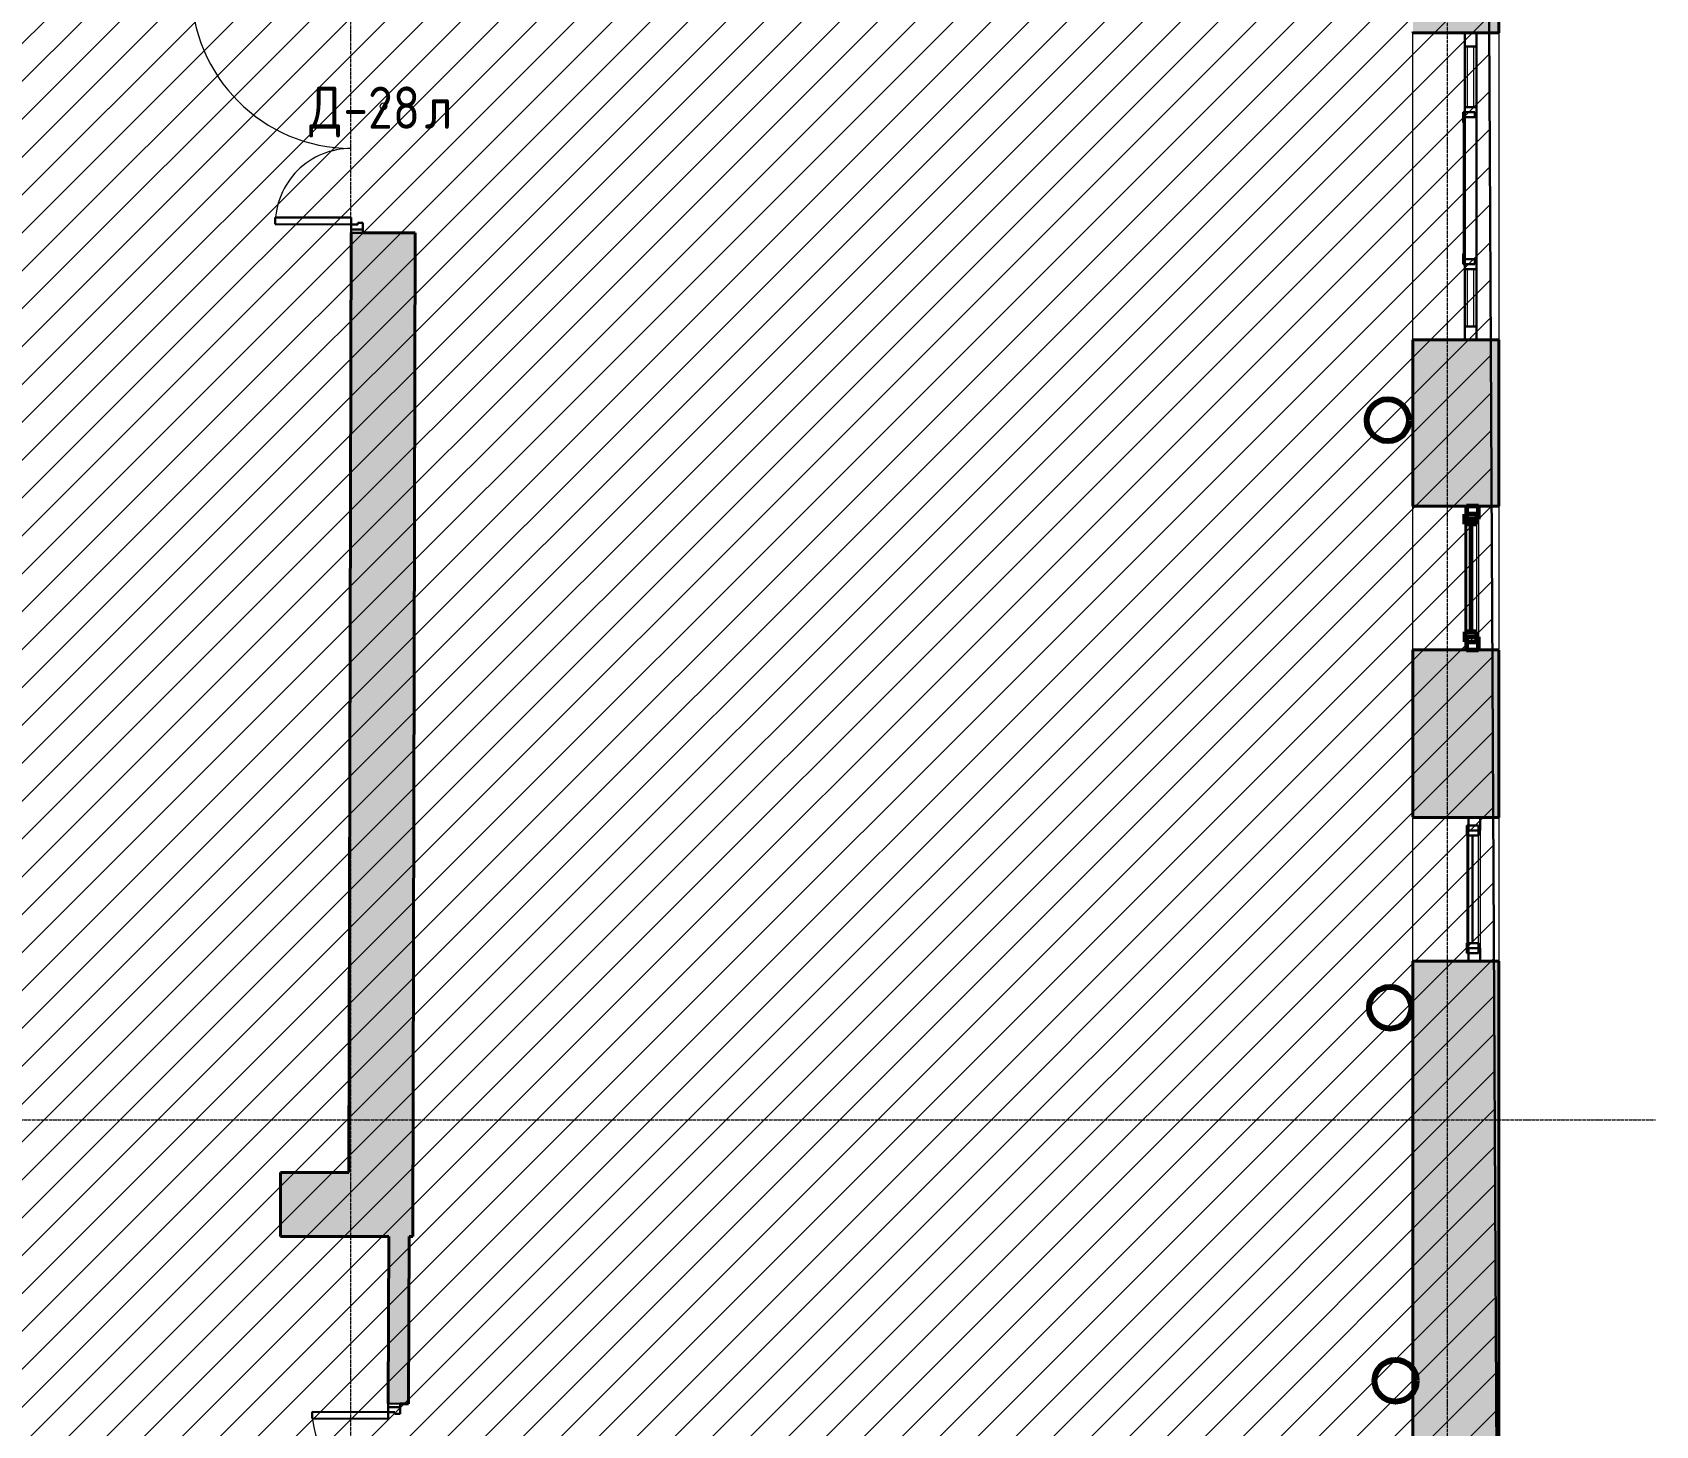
# Model space of a CAD drawing. Header units: millimetres. Extents: x -11886 to 379896, y -8130 to 47743.
# Drawn here: x 370279 to 379896, y 11595 to 19852 of the extents above; entities that cross this region are included whole.
import ezdxf

# ---------------------------------------------------------------- set-up
doc = ezdxf.new("R2010")
doc.units = ezdxf.units.MM
for name, pattern in [('ADSK_Линия сетки', [25, 20, -2.5, 0, -2.5]), ('ADSK_Сверху', [4.5, 3, -1.5]), ('ADSK_Снесено', [4.5, 3, -1.5])]:
    doc.linetypes.add(name, pattern=pattern)
for name, color, linetype, lineweight, true_color in [('_ Окна', 5, 'Continuous', 30, 0x0000ff), ('Витраж', 5, 'Continuous', 18, 0x0000ff), ('Двери', 5, 'Continuous', 18, 0x0000ff), ('Окна', 5, 'Continuous', 18, 0x0000ff), ('Панели витража', 5, 'Continuous', 18, 0x0000ff), ('планы со стояками отопление_dwg', 7, 'Continuous', 9, 0x767676), ('Стены внутренние', 5, 'Continuous', 18, 0x0000ff), ('Стены наружные', 1, 'ADSK_Снесено', 18, 0xff0000)]:
    doc.layers.add(name, color=color, linetype=linetype, lineweight=lineweight, true_color=true_color)
for name, color, linetype, lineweight in [('Марки дверей', 7, 'Continuous', 20), ('Оси', 7, 'Continuous', 9), ('стояки', 7, 'Continuous', 9)]:
    doc.layers.add(name, color=color, linetype=linetype, lineweight=lineweight)
doc.styles.add('GOST Common_2', font='GOST_Common.ttf', dxfattribs={"width": 0.9, "height": 250})

# ---------------------------------------------------------------- blocks, each defined once
blk = doc.blocks.new('Системная панель - _AR_Стекло_40мм_привязка по центру-1241995-04 План 4-го этажа')
at = {"layer": 'Панели витража', "color": 161, "linetype": 'ADSK_Сверху', "true_color": 0xaaaaff}
for p, q in [((180, 20), (-180, 20)), ((-180, -20), (-180, 20)), ((180, 20), (180, -20)), ((-180, -20), (180, -20))]:
    blk.add_line(p, q, dxfattribs=at)
blk = doc.blocks.new('Прямоугольный импост - 70х20_60мм-1425107-04 План 4-го этажа')
at = {"layer": 'Витраж', "color": 161, "linetype": 'ADSK_Сверху', "true_color": 0xaaaaff}
for p, q in [((-6076.6, 27832.2), (-6146.6, 27832.2)), ((-6146.6, 27752.2), (-6146.6, 27832.2)), ((-6076.6, 27752.2), (-6076.6, 27832.2)), ((-6146.6, 27382.2), (-6146.6, 27412.2)), ((-6076.6, 27382.2), (-6076.6, 27412.2))]:
    blk.add_line(p, q, dxfattribs=at)
blk = doc.blocks.new('Прямоугольный импост - 70х20_60мм-1424706-04 План 4-го этажа')
at = {"layer": 'Витраж', "color": 161, "linetype": 'ADSK_Сверху', "true_color": 0xaaaaff}
for p, q in [((-80, 35), (0, 35)), ((0, 35), (0, -35)), ((0, -35), (-80, -35))]:
    blk.add_line(p, q, dxfattribs=at)
blk = doc.blocks.new('Прямоугольный импост - 70х20_60мм-1424707-04 План 4-го этажа')
at = {"layer": 'Витраж', "color": 161, "linetype": 'ADSK_Сверху', "true_color": 0xaaaaff}
for p, q in [((0, 35), (-80, 35)), ((0, -35), (0, 35)), ((-80, -35), (0, -35))]:
    blk.add_line(p, q, dxfattribs=at)
blk = doc.blocks.new('Системная панель - _AR_Стекло_40мм_привязка по центру-1425253-04 План 4-го этажа')
at = {"layer": 'Панели витража', "color": 161, "linetype": 'ADSK_Сверху', "true_color": 0xaaaaff}
for p, q in [((170, 20), (-170, 20)), ((-170, -20), (-170, 20)), ((170, 20), (170, -20)), ((-170, -20), (170, -20))]:
    blk.add_line(p, q, dxfattribs=at)
blk = doc.blocks.new('Прямоугольный импост - 70х20_60мм-1258612-04 План 4-го этажа')
at = {"layer": 'Витраж', "color": 161, "linetype": 'ADSK_Сверху', "true_color": 0xaaaaff}
for p, q in [((56010.9, 19229), (56010.9, 19199)), ((56080.9, 19229), (56080.9, 19199)), ((56010.9, 18359), (56010.9, 18329)), ((56080.9, 18359), (56080.9, 18329))]:
    blk.add_line(p, q, dxfattribs=at)
blk = doc.blocks.new('Витраж-тент со смещением вовне - 60мм 30 сдвиг-1466963-04 План 4-го этажа')
at = {"layer": '_ Окна', "color": 161, "linetype": 'ADSK_Сверху', "true_color": 0xaaaaff}
for p, q in [((-450, 25), (-450, -45)), ((-450, 25), (-420, 25)), ((-450, -45), (-450, 25)), ((450, 25), (420, 25)), ((450, -45), (450, 25)), ((450, -45), (450, 25)), ((-390, -45), (-450, -45)), ((-390, -35), (-390, -45)), ((390, -35), (390, -45)), ((390, -45), (450, -45))]:
    blk.add_line(p, q, dxfattribs=at)
at = {"layer": 'Окна', "color": 161, "linetype": 'ADSK_Сверху', "true_color": 0xaaaaff}
blk.add_line((-390, -45), (390, -45), dxfattribs=at)
blk = doc.blocks.new('Прямоугольный импост - 70х20_60мм-1225113-04 План 4-го этажа')
at = {"layer": 'Витраж', "color": 161, "linetype": 'ADSK_Сверху', "true_color": 0xaaaaff}
for p, q in [((41084.5, 2327.2), (41054.5, 2327.2)), ((41524.5, 2327.2), (41444.5, 2327.2)), ((41524.5, 2257.2), (41524.5, 2327.2)), ((41084.5, 2257.2), (41054.5, 2257.2)), ((41524.5, 2257.2), (41444.5, 2257.2))]:
    blk.add_line(p, q, dxfattribs=at)
blk = doc.blocks.new('Прямоугольный импост - 70х60мм-1424704-04 План 4-го этажа')
at = {"layer": 'Витраж', "color": 161, "linetype": 'ADSK_Сверху', "true_color": 0xaaaaff}
for p, q in [((-30, 35), (30, 35)), ((30, -35), (-30, -35))]:
    blk.add_line(p, q, dxfattribs=at)
blk = doc.blocks.new('Прямоугольный импост - 70х60мм-V4-04 План 4-го этажа')
at = {"layer": 'Витраж', "color": 161, "linetype": 'ADSK_Сверху', "true_color": 0xaaaaff}
for p, q in [((56025.9, 18299), (56010.9, 18299)), ((56010.9, 18299), (56010.9, 17959)), ((56080.9, 18299), (56065.9, 18299)), ((56080.9, 18299), (56080.9, 17959)), ((56010.9, 17959), (56025.9, 17959)), ((56065.9, 17959), (56080.9, 17959))]:
    blk.add_line(p, q, dxfattribs=at)
blk = doc.blocks.new('Прямоугольный импост - 70х60мм-1225009-04 План 4-го этажа')
at = {"layer": 'Витраж', "color": 161, "linetype": 'ADSK_Сверху', "true_color": 0xaaaaff}
for p, q in [((39784.5, 2327.2), (39784.5, 2312.2)), ((40144.5, 2327.2), (39784.5, 2327.2)), ((40144.5, 2312.2), (40144.5, 2327.2)), ((39784.5, 2272.2), (39784.5, 2257.2)), ((40144.5, 2257.2), (39784.5, 2257.2)), ((40144.5, 2257.2), (40144.5, 2272.2))]:
    blk.add_line(p, q, dxfattribs=at)
blk = doc.blocks.new('Прямоугольный импост - 70х60мм-1258614-04 План 4-го этажа')
at = {"layer": 'Витраж', "color": 161, "linetype": 'ADSK_Сверху', "true_color": 0xaaaaff}
for p, q in [((56080.9, 19199), (56010.9, 19199)), ((56010.9, 19199), (56010.9, 18359)), ((56080.9, 19199), (56080.9, 18359)), ((56010.9, 18359), (56080.9, 18359))]:
    blk.add_line(p, q, dxfattribs=at)
blk = doc.blocks.new('Прямоугольный импост - 70х20_56мм-1425354-04 План 4-го этажа')
at = {"layer": 'Витраж', "color": 161, "linetype": 'ADSK_Сверху', "true_color": 0xaaaaff}
for p, q in [((11258.4, 14868.4), (11188.4, 14868.4)), ((11188.4, 14868.4), (11188.4, 14792.4)), ((11258.4, 14868.4), (11258.4, 14792.4)), ((11188.4, 14094.4), (11188.4, 14018.4)), ((11258.4, 14094.4), (11258.4, 14018.4)), ((11188.4, 14018.4), (11258.4, 14018.4))]:
    blk.add_line(p, q, dxfattribs=at)
blk = doc.blocks.new('Прямоугольный импост - 70х20_56мм-1424851-04 План 4-го этажа')
at = {"layer": 'Витраж', "color": 161, "linetype": 'ADSK_Сверху', "true_color": 0xaaaaff}
for p, q in [((-76, 35), (0, 35)), ((0, 35), (0, -35)), ((0, -35), (-76, -35))]:
    blk.add_line(p, q, dxfattribs=at)
blk = doc.blocks.new('Прямоугольный импост - 70х20_56мм-1424852-04 План 4-го этажа')
at = {"layer": 'Витраж', "color": 161, "linetype": 'ADSK_Сверху', "true_color": 0xaaaaff}
for p, q in [((0, 35), (-76, 35)), ((0, -35), (0, 35)), ((-76, -35), (0, -35))]:
    blk.add_line(p, q, dxfattribs=at)
blk = doc.blocks.new('Прямоугольный импост - 70х60мм-1425356-04 План 4-го этажа')
at = {"layer": 'Витраж', "color": 161, "linetype": 'ADSK_Сверху', "true_color": 0xaaaaff}
for p, q in [((11258.4, 14792.4), (11188.4, 14792.4)), ((11188.4, 14792.4), (11188.4, 14094.4)), ((11258.4, 14792.4), (11258.4, 14094.4)), ((11188.4, 14094.4), (11258.4, 14094.4))]:
    blk.add_line(p, q, dxfattribs=at)
blk = doc.blocks.new('Прямоугольный импост - 70х20_60мм-V189-04 План 4-го этажа')
at = {"layer": 'Витраж', "lineweight": 30}
for p, q in [((-80, 35), (0, 35)), ((-80, -35), (-80, 35)), ((0, 35), (0, -35)), ((0, -35), (-80, -35))]:
    blk.add_line(p, q, dxfattribs=at)
blk = doc.blocks.new('Прямоугольный импост - 70х20_60мм-V190-04 План 4-го этажа')
at = {"layer": 'Витраж', "lineweight": 30}
for p, q in [((0, 35), (-80, 35)), ((-80, 35), (-80, -35)), ((0, -35), (0, 35)), ((-80, -35), (0, -35))]:
    blk.add_line(p, q, dxfattribs=at)
blk = doc.blocks.new('Прямоугольный импост - 70х60мм-V191-04 План 4-го этажа')
at = {"layer": 'Витраж', "lineweight": 30}
for p, q in [((-30, 35), (30, 35)), ((-30, -35), (-30, 35)), ((30, 35), (30, -35)), ((30, -35), (-30, -35))]:
    blk.add_line(p, q, dxfattribs=at)
blk = doc.blocks.new('Прямоугольный импост - 70х60мм-V121-04 План 4-го этажа')
at = {"layer": 'Витраж', "lineweight": 30}
for p, q in [((23172.4, 13471.5), (22812.4, 13471.5)), ((22812.4, 13471.5), (22812.4, 13401.5)), ((23172.4, 13401.5), (23172.4, 13471.5)), ((22812.4, 13401.5), (23172.4, 13401.5))]:
    blk.add_line(p, q, dxfattribs=at)
blk = doc.blocks.new('Прямоугольный импост - 70х60мм-V192-04 План 4-го этажа')
at = {"layer": 'Витраж', "lineweight": 30}
for p, q in [((56080.9, 18299), (56010.9, 18299)), ((56010.9, 18299), (56010.9, 17959)), ((56080.9, 17959), (56080.9, 18299)), ((56010.9, 17959), (56080.9, 17959))]:
    blk.add_line(p, q, dxfattribs=at)
blk = doc.blocks.new('Прямоугольный импост - 70х60мм-V193-04 План 4-го этажа')
at = {"layer": 'Витраж', "lineweight": 30}
for p, q in [((56080.9, 19199), (56010.9, 19199)), ((56010.9, 19199), (56010.9, 18359)), ((56080.9, 18359), (56080.9, 19199)), ((56010.9, 18359), (56080.9, 18359))]:
    blk.add_line(p, q, dxfattribs=at)
blk = doc.blocks.new('Витраж-тент со смещением вовне - 60мм 30 сдвиг-1466975-04 План 4-го этажа')
at = {"layer": '_ Окна', "color": 1, "lineweight": 60, "true_color": 0xff0000}
for p, q in [((-379, 25), (-379, -45)), ((-379, 25), (-319, 25)), ((-379, -45), (-379, 25)), ((-319, 25), (-319, -45)), ((379, 25), (319, 25)), ((319, 25), (319, -45)), ((379, -45), (379, 25)), ((379, -45), (379, 25)), ((-319, -45), (-379, -45)), ((-319, -10), (319, -10)), ((319, -45), (379, -45))]:
    blk.add_line(p, q, dxfattribs=at)
at = {"layer": 'Окна'}
for p, q in [((319, 25), (-319, 25)), ((-319, -45), (319, -45))]:
    blk.add_line(p, q, dxfattribs=at)
blk = doc.blocks.new('Прямоугольный импост - 70х20_56мм-1257199-04 План 4-го этажа')
at = {"layer": 'Витраж', "color": 1, "lineweight": 60, "true_color": 0xff0000}
for p, q in [((-76, 35), (0, 35)), ((-76, -35), (-76, 35)), ((0, 35), (0, -35)), ((0, -35), (-76, -35))]:
    blk.add_line(p, q, dxfattribs=at)
blk = doc.blocks.new('Прямоугольный импост - 70х20_56мм-1257202-04 План 4-го этажа')
at = {"layer": 'Витраж', "color": 1, "lineweight": 60, "true_color": 0xff0000}
for p, q in [((0, 35), (-76, 35)), ((-76, 35), (-76, -35)), ((0, -35), (0, 35)), ((-76, -35), (0, -35))]:
    blk.add_line(p, q, dxfattribs=at)
blk = doc.blocks.new('Прямоугольный импост - 70х60мм-V8-04 План 4-го этажа')
at = {"layer": 'Витраж'}
for p, q in [((38845.8, 14040.6), (38845.8, 14738.6)), ((38915.8, 14738.6), (38915.8, 14040.6))]:
    blk.add_line(p, q, dxfattribs=at)
blk = doc.blocks.new('Витраж-тент со смещением вовне - 60мм 30 сдвиг-V194-04 План 4-го этажа')
at = {"layer": '_ Окна'}
for p, q in [((-379, 25), (-379, -45)), ((-379, 25), (-319, 25)), ((-379, -45), (-379, 25)), ((-319, 25), (-319, -45)), ((379, 25), (319, 25)), ((319, 25), (319, -45)), ((379, -45), (379, 25)), ((379, -45), (379, 25)), ((-319, -45), (-379, -45)), ((-319, -10), (319, -10)), ((319, -45), (379, -45))]:
    blk.add_line(p, q, dxfattribs=at)
at = {"layer": 'Окна'}
for p, q in [((319, 25), (-319, 25)), ((-319, -45), (319, -45))]:
    blk.add_line(p, q, dxfattribs=at)
blk = doc.blocks.new('Прямоугольный импост - 70х20_56мм-V195-04 План 4-го этажа')
at = {"layer": 'Витраж', "lineweight": 30}
for p, q in [((-76, 35), (0, 35)), ((-76, -35), (-76, 35)), ((0, 35), (0, -35)), ((0, -35), (-76, -35))]:
    blk.add_line(p, q, dxfattribs=at)
blk = doc.blocks.new('Прямоугольный импост - 70х20_56мм-V196-04 План 4-го этажа')
at = {"layer": 'Витраж', "lineweight": 30}
for p, q in [((0, 35), (-76, 35)), ((-76, 35), (-76, -35)), ((0, -35), (0, 35)), ((-76, -35), (0, -35))]:
    blk.add_line(p, q, dxfattribs=at)
blk = doc.blocks.new('AC_Дверь_Двупольная - Д-28п 1500х2200h-2039710-04 План 4-го этажа')
at = {"layer": 'Двери', "lineweight": 30}
for p, q in [((-700, 1010), (-660, 1010)), ((-700, 60), (-700, 1010)), ((-660, 1010), (-660, 60)), ((700, 510), (660, 510)), ((660, 510), (660, 60)), ((700, 60), (700, 510)), ((-750, 60), (-730, 60)), ((-750, -10), (-750, 60)), ((-730, 60), (-700, 60)), ((-730, -10), (-730, 60)), ((-730, 60), (-730, -10)), ((-660, 60), (-700, 60)), ((-700, 60), (-700, 20)), ((-700, 20), (-690, 20)), ((-690, 20), (-690, -10)), ((660, 60), (700, 60)), ((700, 20), (690, 20)), ((690, 20), (690, -10)), ((730, 60), (700, 60)), ((700, 60), (700, 20)), ((730, -10), (730, 60)), ((750, 60), (730, 60)), ((730, 60), (730, -10)), ((750, -10), (750, 60)), ((-730, -10), (-750, -10)), ((-690, -10), (-730, -10)), ((690, -10), (730, -10)), ((730, -10), (750, -10))]:
    blk.add_line(p, q, dxfattribs=at)
at = {"layer": 'Двери'}
for centre, radius, start, end in [((-700, 60), 950, 360, 90), ((700, 60), 450, 90, 180)]:
    blk.add_arc(centre, radius, start, end, dxfattribs=at)
blk = doc.blocks.new('AC_Дверь_Двупольная - Д-28л 1500х2200h-V206-04 План 4-го этажа')
at = {"layer": 'Двери', "lineweight": 30}
for p, q in [((700, 1140), (660, 1140)), ((660, 1140), (660, 190)), ((700, 190), (700, 1140)), ((-700, 640), (-660, 640)), ((-700, 190), (-700, 640)), ((-660, 640), (-660, 190)), ((-750, 190), (-730, 190)), ((-750, 120), (-750, 190)), ((-730, 120), (-750, 120)), ((-730, 190), (-700, 190)), ((-730, 120), (-730, 190)), ((-730, 190), (-730, 120)), ((-690, 120), (-730, 120)), ((-660, 190), (-700, 190)), ((-700, 190), (-700, 150)), ((-700, 150), (-690, 150)), ((-690, 150), (-690, 120)), ((660, 190), (700, 190)), ((700, 150), (690, 150)), ((690, 150), (690, 120)), ((690, 120), (730, 120)), ((730, 190), (700, 190)), ((700, 190), (700, 150)), ((730, 120), (730, 190)), ((750, 190), (730, 190)), ((730, 190), (730, 120)), ((730, 120), (750, 120)), ((750, 120), (750, 190))]:
    blk.add_line(p, q, dxfattribs=at)
at = {"layer": 'Двери'}
for centre, radius, start, end in [((700, 190), 950, 90, 180), ((-700, 190), 450, 360, 90)]:
    blk.add_arc(centre, radius, start, end, dxfattribs=at)
blk = doc.blocks.new('планы со стояками отопление_dwg-1484427-04 План 4-го этажа')
at = {"layer": 'стояки', "color": 246, "lineweight": 80, "true_color": 0x7f001f}
for centre in [(226044.8, 427312.2), (226058.6, 423830.1), (226090.8, 421619)]:
    blk.add_circle(centre, 124.3, dxfattribs=at)
blk = doc.blocks.new('ADSK_Марка_Дверь - Типоразмер_ADSK_Марка-58376-04 План 4-го этажа')
at = {"layer": 'Марки дверей', "lineweight": 9}
blk.add_circle((0, 0), 0.2, dxfattribs=at)

msp = doc.modelspace()

# ---------------------------------------------------------------- hatches: boundary and pattern name
at = {"lineweight": 13, "true_color": 0x636466, "transparency": 33554559}
h = msp.add_hatch(dxfattribs=at)
h.set_pattern_fill('ANSI31', color=251, scale=50)
h.set_pattern_definition([(45, (322754.53, 85026.59), (-112.2532, 112.2532), [])])
h.paths.add_polyline_path([(372687.94, 8682.3), (378968.48, 8682.3), (378787.15, 43909.21), (368787.75, 43909.21), (368787.75, 21084.06), (369474.39, 21054.57), (369476.21, 11328.12), (323525.66, 11328.12), (323525.66, 8679.25), (323045.03, 8679.25), (323045.03, 456.79), (331027.53, 422.02), (331027.53, 2336.48), (341727.18, 2336.48), (341727.18, -2582.57), (354090.93, -2582.57), (354090.93, 2335.74), (364791.47, 2256.79), (364791.47, 300.23), (372687.94, 300.23)])
at = {"layer": 'Стены внутренние', "true_color": 0xc0c0c0}
h = msp.add_hatch(color=9, dxfattribs=at)
h.paths.add_polyline_path([(372153.57, 12714.67), (372533.57, 12714.67), (372546.87, 18663.58), (372166.87, 18663.58), (372153.59, 12721.14)])
h.paths.add_polyline_path([(372550.22, 20163.58), (372551.05, 20530.81), (372171.05, 20532.57), (372170.23, 20164.43), (372435.08, 20163.83)])
h = msp.add_hatch(color=9, dxfattribs=at)
h.paths.add_polyline_path([(371747.76, 12714.67), (372153.57, 12714.67), (372154.42, 13094.67), (371748.1, 13094.67), (371747.76, 12721.14)])
h.paths.add_polyline_path([(369474.39, 12714.67), (370044.77, 12714.67), (370045.11, 13094.67), (369474.39, 13094.67), (369474.39, 12721.14)])
h = msp.add_hatch(color=9, dxfattribs=at)
h.paths.add_polyline_path([(372498.88, 9192.3), (372502.15, 10224.4), (372382.15, 10224.55), (372378.88, 9192.3)])
h.paths.add_polyline_path([(372506.91, 11724.39), (372510.05, 12714.67), (372390.05, 12714.67), (372386.91, 11724.77), (372456.91, 11724.55)])
at = {"layer": 'Стены наружные', "true_color": 0xc0c0c0}
h = msp.add_hatch(color=9, dxfattribs=at)
h.paths.add_polyline_path([(378617.68, 9192.3), (378968.48, 9192.3), (378968.48, 9658.1), (378458.48, 9658.1), (378458.48, 9192.3)])
h.paths.add_polyline_path([(378458.48, 11478.1), (378968.48, 11478.1), (378968.48, 14347.96), (378458.48, 14347.96)])
h.paths.add_polyline_path([(378968.48, 15197.96), (378968.48, 16193.17), (378458.48, 16193.17), (378458.48, 15197.96), (378618.24, 15197.96)])
h.paths.add_polyline_path([(378968.48, 17043.17), (378968.48, 18029.04), (378458.48, 18029.04), (378458.48, 17043.17), (378618.24, 17043.17)])
h.paths.add_polyline_path([(378575.8, 19849.04), (378968.48, 19849.04), (378968.48, 21011.19), (378458.48, 21013.54), (378458.48, 19849.04)])

# ---------------------------------------------------------------- linework, layer by layer
at = {"color": 251, "lineweight": 30, "true_color": 0x636466}
msp.add_lwpolyline([(368787.75, 21084.06), (368787.75, 43909.21), (378787.15, 43909.21), (378968.48, 8682.3), (372687.94, 8682.3), (372687.94, 300.23), (364791.47, 300.23), (364791.47, 2256.79), (353990.51, 2336.48), (354090.93, 2335.74), (354090.93, -2582.57), (341727.18, -2582.57), (341727.18, 2336.48), (331027.53, 2336.48), (331027.53, 422.02), (323045.03, 456.79), (323045.03, 8679.25)], dxfattribs=at)
at = {"layer": 'Оси', "linetype": 'ADSK_Линия сетки'}
for p, q in [((372164.44, -5025.59), (372164.44, 44684.79)), ((378664.44, -4834.79), (378664.44, 44684.79)), ((311668.31, 13406.79), (379896.25, 13406.79))]:
    msp.add_line(p, q, dxfattribs=at)
at = {"layer": 'Стены внутренние', "color": 18, "lineweight": 40, "true_color": 0x000000}
for p, q in [((372166.87, 18664.43), (372154.42, 13094.67)), ((372546.87, 18663.58), (372236.87, 18664.27)), ((372533.57, 12714.67), (372546.87, 18663.58)), ((371748.1, 13094.67), (371747.76, 12714.67)), ((372154.42, 13094.67), (371748.1, 13094.67)), ((371747.76, 12714.67), (372390.05, 12714.67)), ((372390.05, 12714.67), (372386.91, 11724.77)), ((372506.91, 11724.39), (372510.05, 12714.67)), ((372510.05, 12714.67), (372533.57, 12714.67)), ((372456.91, 11724.55), (372506.91, 11724.39))]:
    msp.add_line(p, q, dxfattribs=at)
at = {"layer": 'Стены наружные', "color": 18, "lineweight": 40, "true_color": 0x000000}
for p, q in [((378968.48, 19849.04), (378968.48, 21011.19)), ((378458.48, 19854.53), (378458.48, 19849.04)), ((378458.48, 19849.04), (378968.48, 19849.04)), ((378968.48, 18029.04), (378458.48, 18029.04)), ((378458.48, 18029.04), (378458.48, 17043.17)), ((378968.48, 17043.17), (378968.48, 18029.04)), ((378458.48, 17043.17), (378968.48, 17043.17)), ((378968.48, 16193.17), (378458.48, 16193.17)), ((378458.48, 16193.17), (378458.48, 15197.96)), ((378968.48, 15197.96), (378968.48, 16193.17)), ((378458.48, 15197.96), (378968.48, 15197.96)), ((378968.48, 14347.96), (378458.48, 14347.96)), ((378458.48, 14347.96), (378458.48, 11478.1)), ((378968.48, 11478.1), (378968.48, 14347.96))]:
    msp.add_line(p, q, dxfattribs=at)
at = {"layer": 'Стены наружные', "color": 18, "true_color": 0x000000}
for p, q in [((378458.48, 18029.04), (378458.48, 19849.04)), ((378968.48, 19849.04), (378968.48, 18029.04)), ((378458.48, 16193.17), (378458.48, 17043.17)), ((378968.48, 17043.17), (378968.48, 16193.17)), ((378458.48, 14347.96), (378458.48, 15197.96)), ((378968.48, 15197.96), (378968.48, 14347.96))]:
    msp.add_line(p, q, dxfattribs=at)

# ---------------------------------------------------------------- block references
at = {"layer": '_ Окна', "color": 161, "linetype": 'ADSK_Сверху', "true_color": 0xaaaaff, "rotation": 270.0000000000003}
msp.add_blockref('Витраж-тент со смещением вовне - 60мм 30 сдвиг-1466963-04 План 4-го этажа', (378800.46, 18929.04), dxfattribs=at)
at = {"layer": '_ Окна', "color": 1, "lineweight": 60, "true_color": 0xff0000, "rotation": 270.0000000000003}
msp.add_blockref('Витраж-тент со смещением вовне - 60мм 30 сдвиг-1466975-04 План 4-го этажа', (378811.41, 16618.17), dxfattribs=at)
at = {"layer": '_ Окна', "rotation": 270.0000000000003}
msp.add_blockref('Витраж-тент со смещением вовне - 60мм 30 сдвиг-V194-04 План 4-го этажа', (378822.23, 14772.96), dxfattribs=at)
at = {"layer": 'Витраж', "color": 161, "linetype": 'ADSK_Сверху', "true_color": 0xaaaaff}
for name, p, rotation in [('Прямоугольный импост - 70х20_60мм-1424707-04 План 4-го этажа', (378800.46, 19849.04), 90.00000000000031), ('Прямоугольный импост - 70х20_60мм-1225113-04 План 4-го этажа', (381092.61, -21675.42), 90), ('Прямоугольный импост - 70х60мм-1225009-04 План 4-го этажа', (381092.61, -20375.42), 90), ('Прямоугольный импост - 70х20_60мм-1425107-04 План 4-го этажа', (372688.83, 45861.28), 180), ('Прямоугольный импост - 70х20_56мм-1424852-04 План 4-го этажа', (378811.41, 17043.17), 90.00000000000031), ('Прямоугольный импост - 70х20_56мм-1424852-04 План 4-го этажа', (378822.23, 15197.96), 90.00000000000031)]:
    msp.add_blockref(name, p, dxfattribs=dict(at, rotation=rotation))
at = {"layer": 'Витраж'}
for name, p, rotation in [('Прямоугольный импост - 70х20_60мм-V190-04 План 4-го этажа', (378800.46, 19849.04), 90.00000000000031), ('Прямоугольный импост - 70х60мм-V121-04 План 4-го этажа', (365363.92, 42581.4), 269.9999999999997), ('Прямоугольный импост - 70х20_56мм-1257202-04 План 4-го этажа', (378811.41, 17043.17), 90.00000000000031), ('Прямоугольный импост - 70х60мм-V8-04 План 4-го этажа', (417692.23, 31007.79), 180), ('Прямоугольный импост - 70х20_56мм-V196-04 План 4-го этажа', (378822.23, 15197.96), 90.00000000000031), ('Прямоугольный импост - 70х60мм-V8-04 План 4-го этажа', (417703.05, 29162.59), 180)]:
    msp.add_blockref(name, p, dxfattribs=dict(at, rotation=rotation))
at = {"layer": 'Витраж', "color": 161, "linetype": 'ADSK_Сверху', "true_color": 0xaaaaff, "extrusion": (0, 0, -1), "rotation": 269.9999999999997}
for name, p in [('Прямоугольный импост - 70х60мм-1424704-04 План 4-го этажа', (-378800.46, 19379.04)), ('Прямоугольный импост - 70х60мм-1424704-04 План 4-го этажа', (-378800.46, 18479.04)), ('Прямоугольный импост - 70х20_60мм-1424706-04 План 4-го этажа', (-378800.46, 18029.04)), ('Прямоугольный импост - 70х20_56мм-1424851-04 План 4-го этажа', (-378811.41, 16193.17)), ('Прямоугольный импост - 70х20_56мм-1424851-04 План 4-го этажа', (-378822.23, 14347.96))]:
    msp.add_blockref(name, p, dxfattribs=at)
at = {"layer": 'Витраж', "extrusion": (0, 0, -1), "rotation": 269.9999999999997}
for name, p in [('Прямоугольный импост - 70х60мм-V191-04 План 4-го этажа', (-378800.46, 19379.04)), ('Прямоугольный импост - 70х60мм-V191-04 План 4-го этажа', (-378800.46, 18479.04)), ('Прямоугольный импост - 70х20_60мм-V189-04 План 4-го этажа', (-378800.46, 18029.04)), ('Прямоугольный импост - 70х20_56мм-1257199-04 План 4-го этажа', (-378811.41, 16193.17)), ('Прямоугольный импост - 70х20_56мм-V195-04 План 4-го этажа', (-378822.23, 14347.96))]:
    msp.add_blockref(name, p, dxfattribs=at)
at = {"layer": 'Витраж', "color": 161, "linetype": 'ADSK_Сверху', "true_color": 0xaaaaff}
for name, p in [('Прямоугольный импост - 70х20_60мм-1258612-04 План 4-го этажа', (322754.53, 150)), ('Прямоугольный импост - 70х60мм-1258614-04 План 4-го этажа', (322754.53, 150)), ('Прямоугольный импост - 70х60мм-V4-04 План 4-го этажа', (322754.53, 150)), ('Прямоугольный импост - 70х20_56мм-1425354-04 План 4-го этажа', (367588.05, 2174.72)), ('Прямоугольный импост - 70х60мм-1425356-04 План 4-го этажа', (367588.05, 2174.72)), ('Прямоугольный импост - 70х20_56мм-1425354-04 План 4-го этажа', (367598.87, 329.51)), ('Прямоугольный импост - 70х60мм-1425356-04 План 4-го этажа', (367598.87, 329.51))]:
    msp.add_blockref(name, p, dxfattribs=at)
at = {"layer": 'Витраж'}
for name in ['Прямоугольный импост - 70х60мм-V193-04 План 4-го этажа', 'Прямоугольный импост - 70х60мм-V192-04 План 4-го этажа']:
    msp.add_blockref(name, (322754.53, 150), dxfattribs=at)
at = {"layer": 'Двери'}
for name, p, rotation in [('AC_Дверь_Двупольная - Д-28л 1500х2200h-V206-04 План 4-го этажа', (372358.55, 19414), 89.87192874755772), ('AC_Дверь_Двупольная - Д-28п 1500х2200h-2039710-04 План 4-го этажа', (372444.53, 10974.58), 89.81843343957114)]:
    msp.add_blockref(name, p, dxfattribs=dict(at, rotation=rotation))
at = {"layer": 'Марки дверей', "xscale": 99.99999999999993, "yscale": 99.99999999999993, "zscale": 99.99999999999993}
msp.add_blockref('ADSK_Марка_Дверь - Типоразмер_ADSK_Марка-58376-04 План 4-го этажа', (372358.55, 19414), dxfattribs=at)
at = {"layer": 'Панели витража', "color": 161, "linetype": 'ADSK_Сверху', "true_color": 0xaaaaff, "rotation": 270.0000000000003}
for name, p in [('Системная панель - _AR_Стекло_40мм_привязка по центру-1241995-04 План 4-го этажа', (378800.46, 19589.04)), ('Системная панель - _AR_Стекло_40мм_привязка по центру-1425253-04 План 4-го этажа', (378800.46, 18279.04))]:
    msp.add_blockref(name, p, dxfattribs=at)
at = {"layer": 'планы со стояками отопление_dwg', "color": 6, "true_color": 0xff00ff}
msp.add_blockref('планы со стояками отопление_dwg-1484427-04 План 4-го этажа', (152265.33, -409758.64), dxfattribs=at)

# ---------------------------------------------------------------- texts
at = {"layer": 'Марки дверей', "lineweight": 9, "char_height": 250, "attachment_point": 1, "style": 'GOST Common_2'}
for s, insert, width in [('\\fGOST Common|b0|i0|c204|p34|;\\W.9;Д', (371918.72, 19531.02), 245.3164), ('-28', (372121.13, 19531.02), 584.4302), ('\\fGOST Common|b0|i0|c204|p34|;\\W.9;л', (372603.33, 19531.02), 194.8101)]:
    msp.add_mtext(s, dxfattribs=dict(at, insert=insert, width=width))

doc.saveas('drawing.dxf')
